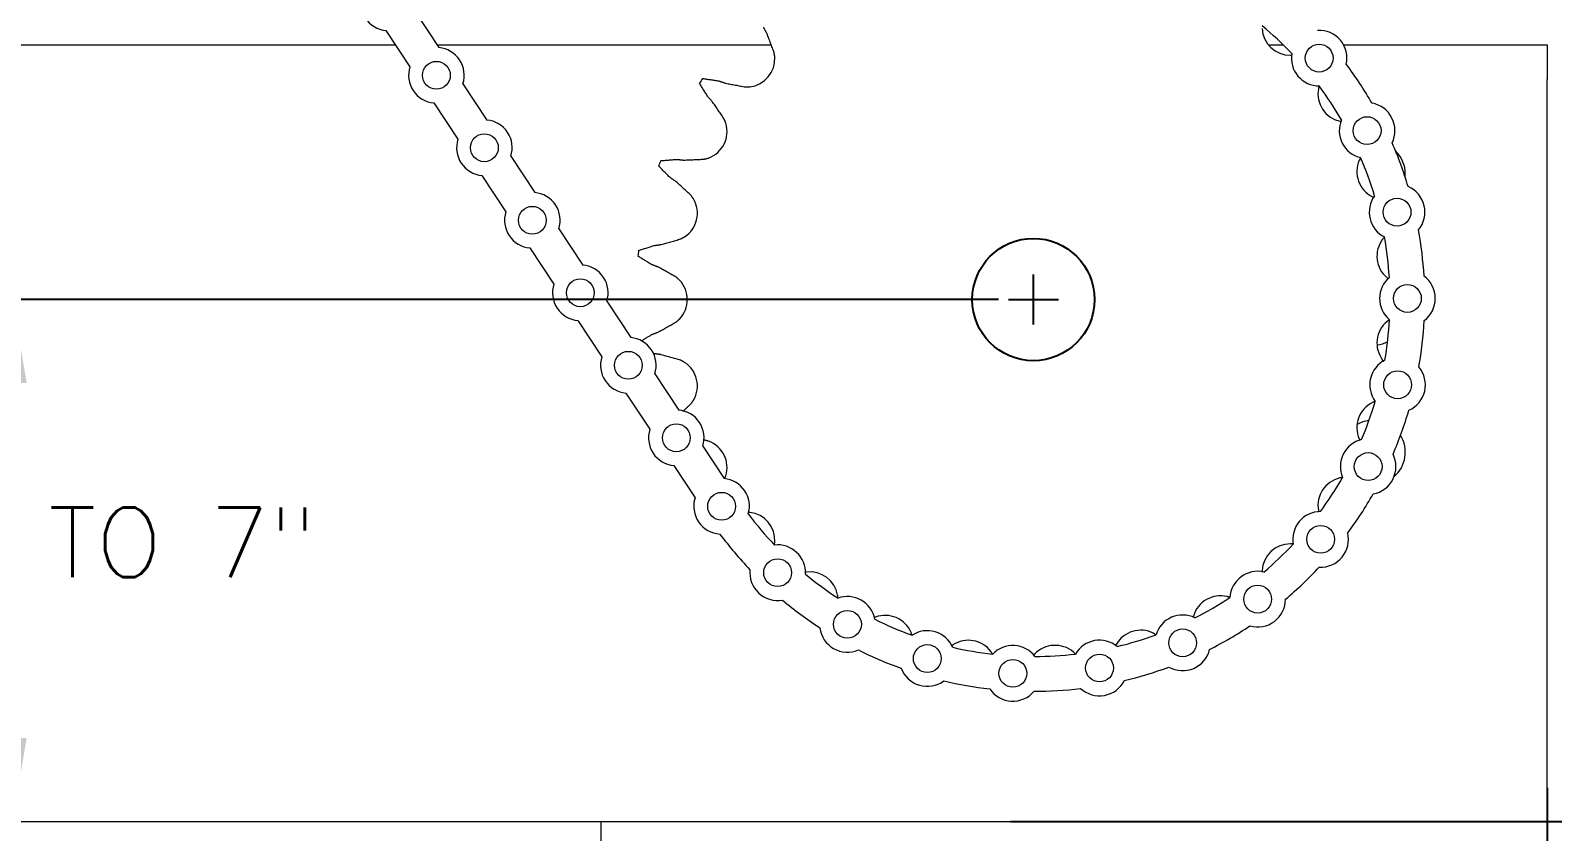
# Model space of a CAD drawing. Header units: inches. Extents: x 14.6 to 23.4, y 7.8 to 19.3.
# Drawn here: x 17.632 to 20.369, y 12.857 to 14.297 of the extents above; entities that cross this region are included whole.
import ezdxf

# ---------------------------------------------------------------- set-up
doc = ezdxf.new("R2010")
doc.units = ezdxf.units.IN
doc.header["$MEASUREMENT"] = 0
doc.header["$PDSIZE"] = -1
doc.layers.add('DIM', color=1, linetype='Continuous')
doc.styles.add('ROMANS', font='romans.shx')
doc.styles.add('SLDTEXTSTYLE0', font='ARIAL.TTF', dxfattribs={"width": 0.7})
doc.dimstyles.new('SLDDIMSTYLE3', dxfattribs={"dimtxt": 0.125, "dimasz": 0.15, "dimexe": 0, "dimexo": 0.0625, "dimgap": 0.03125, "dimtad": 0, "dimtih": 1, "dimtoh": 1, "dimdec": 3, "dimlfac": 4, "dimrnd": 1e-09, "dimzin": 12, "dimdsep": 46, "dimtxsty": 'SLDTEXTSTYLE0', "dimsah": 1, "dimcen": 0.09, "dimadec": 0, "dimazin": 0, "dimtfac": 1, "dimtdec": 3, "dimtofl": 0, "dimtmove": 0, "dimatfit": 3, "dimfxl": 0, "dimtolj": 1, "dimtzin": 12, "dimarcsym": 0})

# ---------------------------------------------------------------- blocks, each defined once
blk = doc.blocks.new('*D12')
at = {"layer": 'DEFPOINTS', "color": 0}
for p in [(18.3506, 14.958), (19.3317, 12.8755), (22.4898, 12.8755)]:
    blk.add_point(p, dxfattribs=at)
at = {"layer": 'DIM', "color": 0, "lineweight": -2}
for p, q in [((18.4131, 14.958), (22.4898, 14.958)), ((22.4898, 14.808), (22.4898, 14.0432)), ((22.4898, 13.0255), (22.4898, 13.7902)), ((19.3942, 12.8755), (22.4898, 12.8755))]:
    blk.add_line(p, q, dxfattribs=at)
at = {"layer": 'DIM', "color": 0}
for points in [[(22.4648, 14.808), (22.5148, 14.808), (22.4898, 14.958)], [(22.4648, 13.0255), (22.5148, 13.0255), (22.4898, 12.8755)]]:
    blk.add_solid(points, dxfattribs=at)
at = {"layer": 'DIM', "color": 0, "insert": (22.4898, 14.012), "char_height": 0.125, "attachment_point": 2, "style": 'ROMANS'}
blk.add_mtext('\\A1;8 5/16 TO 11 9/16"', dxfattribs=at)
blk = doc.blocks.new('*D13')
at = {"layer": 'DEFPOINTS', "color": 0}
for p in [(19.4356, 13.813), (15.5156, 12.8755), (17.6004, 12.8755)]:
    blk.add_point(p, dxfattribs=at)
at = {"layer": 'DIM', "color": 0, "lineweight": -2}
for p, q in [((19.3731, 13.813), (17.6004, 13.813)), ((17.6004, 13.663), (17.6004, 13.4707)), ((17.6004, 13.0255), (17.6004, 13.2177)), ((15.5781, 12.8755), (17.6004, 12.8755))]:
    blk.add_line(p, q, dxfattribs=at)
at = {"layer": 'DIM', "color": 0}
for points in [[(17.5754, 13.663), (17.6254, 13.663), (17.6004, 13.813)], [(17.5754, 13.0255), (17.6254, 13.0255), (17.6004, 12.8755)]]:
    blk.add_solid(points, dxfattribs=at)
at = {"layer": 'DIM', "color": 0, "insert": (17.6004, 13.4395), "char_height": 0.125, "attachment_point": 2, "style": 'ROMANS'}
blk.add_mtext('\\A1;3 3/4 TO 7"', dxfattribs=at)
blk = doc.blocks.new('*D11')
at = {"layer": 'DEFPOINTS', "color": 0}
for p in [(20.3594, 12.998), (15.3456, 9.6258), (20.3594, 8.7508)]:
    blk.add_point(p, dxfattribs=at)
at = {"layer": 'DIM', "color": 0, "lineweight": -2}
for p, q in [((20.3594, 12.9355), (20.3594, 8.7508)), ((15.3456, 9.5633), (15.3456, 8.7508)), ((15.4956, 8.7508), (17.4135, 8.7508)), ((20.2094, 8.7508), (18.2915, 8.7508))]:
    blk.add_line(p, q, dxfattribs=at)
at = {"layer": 'DIM', "color": 0}
for points in [[(15.4956, 8.7758), (15.4956, 8.7258), (15.3456, 8.7508)], [(20.2094, 8.7758), (20.2094, 8.7258), (20.3594, 8.7508)]]:
    blk.add_solid(points, dxfattribs=at)
at = {"layer": 'DIM', "color": 0, "insert": (17.8525, 8.8461), "char_height": 0.125, "attachment_point": 2, "style": 'ROMANS'}
blk.add_mtext('\\A1;20 1/16', dxfattribs=at)

msp = doc.modelspace()

# ---------------------------------------------------------------- linework, layer by layer
at = {"color": 7, "linetype": 'Continuous', "lineweight": 15}
for p, q in [((18.323517, 14.331017), (18.366684, 14.265827)), ((18.271406, 14.296512), (18.314574, 14.23132)), ((16.673748, 14.270732), (18.288476, 14.270732)), ((18.363437, 14.270732), (18.964186, 14.270732)), ((19.85799, 14.270732), (19.884692, 14.270732)), ((19.993396, 14.270732), (20.359372, 14.270732)), ((20.359372, 14.270732), (20.359372, 14.208231)), ((20.359372, 12.875481), (20.359372, 14.208231)), ((18.409783, 14.200741), (18.452951, 14.135549)), ((18.357672, 14.166233), (18.40084, 14.101044)), ((18.49605, 14.070462), (18.539217, 14.005273)), ((18.443939, 14.035957), (18.487106, 13.970765)), ((18.582316, 13.940186), (18.625483, 13.874994)), ((18.530205, 13.905679), (18.573372, 13.840487)), ((18.668582, 13.809908), (18.71175, 13.744718)), ((18.616471, 13.775401), (18.659639, 13.710211)), ((18.754848, 13.679632), (18.798016, 13.61444)), ((18.702737, 13.645124), (18.745905, 13.579932)), ((18.841115, 13.549353), (18.879471, 13.491429)), ((18.789004, 13.514846), (18.82736, 13.456922)), ((15.359373, 12.875481), (20.359372, 12.875481)), ((18.658123, 12.875481), (18.658123, 12.81298))]:
    msp.add_line(p, q, dxfattribs=at)
for centre, radius in [((19.949497, 14.246796), 0.025), ((18.362178, 14.21603), 0.025), ((20.035705, 14.116606), 0.025), ((18.448444, 14.085753), 0.024999), ((20.089566, 13.970045), 0.025), ((18.534711, 13.955476), 0.025), ((18.620977, 13.825197), 0.025), ((20.108175, 13.815014), 0.025), ((18.707244, 13.694921), 0.025), ((20.09053, 13.659868), 0.025), ((18.79351, 13.564643), 0.025), ((20.037582, 13.512975), 0.025), ((18.874965, 13.441632), 0.025), ((19.952186, 13.382252), 0.025), ((18.975705, 13.322331), 0.025), ((19.838944, 13.274746), 0.025), ((19.101242, 13.229477), 0.025), ((19.703962, 13.196254), 0.025001), ((19.244809, 13.168078), 0.025), ((19.398665, 13.141442), 0.025001), ((19.554517, 13.151006), 0.025)]:
    msp.add_circle(centre, radius, dxfattribs=at)
msp.add_circle((19.435623, 13.813069), 0.109875)
for centre, radius, start, end in [((18.27591, 14.346307), 0.049999, 162.192075, 264.83109), ((19.89743, 14.30247), 0.050625, 183.023582, 270.312169), ((19.43586, 13.813113), 0.640987, 43.582939, 50.107008), ((19.949495, 14.246797), 0.050001, 347.217435, 93.138173), ((18.362177, 14.21603), 0.050001, 342.194589, 84.828585), ((18.920111, 14.245548), 0.050626, 276.356028, 3.643353), ((19.949499, 14.246798), 0.050002, 170.545207, 269.810796), ((19.435704, 13.812941), 0.703719, 30.095734, 36.927082), ((18.362179, 14.21603), 0.050001, 162.194608, 264.828208), ((19.431448, 13.815756), 0.710264, 146.254594, 147.082708), ((19.997868, 14.182775), 0.050626, 169.688198, 256.97729), ((19.435555, 13.81283), 0.641403, 30.252436, 36.772154), ((20.035705, 14.116607), 0.05, 333.88347, 79.806696), ((18.448446, 14.085753), 0.049999, 342.192081, 84.831092), ((18.834251, 14.115002), 0.050625, 289.688471, 16.978364), ((20.035703, 14.116607), 0.049998, 157.207661, 256.481961), ((18.448443, 14.085752), 0.049998, 162.191497, 264.831675), ((19.435552, 13.812879), 0.703884, 16.763, 23.592809), ((20.046873, 14.038731), 0.0575, 354.385832, 46.168448), ((19.412601, 13.821365), 0.690776, 159.574628, 160.426151), ((20.067989, 14.043144), 0.050623, 156.353876, 243.646657), ((19.435684, 13.81293), 0.641243, 16.916847, 23.438508), ((20.089568, 13.970046), 0.049998, 320.548245, 66.475127), ((18.53471, 13.955475), 0.050001, 342.195171, 84.828001), ((18.780812, 13.968175), 0.050623, 303.020172, 30.312461), ((20.089565, 13.970045), 0.049999, 143.875995, 243.147474), ((18.534712, 13.955476), 0.050001, 162.195171, 264.828001), ((19.43573, 13.812928), 0.703698, 3.429228, 10.260757), ((20.104024, 13.891107), 0.050624, 143.0208, 230.312349), ((19.435718, 13.812928), 0.64121, 3.583777, 10.105701), ((19.427941, 13.813875), 0.707543, 172.917459, 173.748756), ((18.620979, 13.825199), 0.049999, 342.192094, 84.831064), ((20.108176, 13.815013), 0.05, 130.543429, 229.813025), ((20.108175, 13.815014), 0.05, 307.216587, 53.139657), ((18.620979, 13.825198), 0.050001, 162.195171, 264.828001), ((18.762672, 13.812981), 0.050624, 316.354394, 43.645606), ((20.104025, 13.734857), 0.050625, 129.688406, 216.978441), ((19.435595, 13.812932), 0.641334, 350.251167, 356.771739), ((19.435672, 13.812922), 0.703757, 350.096108, 356.927099), ((18.707243, 13.694921), 0.050001, 342.194588, 84.828585), ((20.046873, 13.788738), 0.057507, 276.621521, 296.404119), ((18.707245, 13.694922), 0.050001, 162.195167, 264.828096), ((18.780809, 13.657787), 0.050626, 329.689152, 56.977327), ((20.09053, 13.659868), 0.05, 117.209806, 216.479789), ((20.090532, 13.659869), 0.049999, 293.881872, 39.807271), ((19.435689, 13.81292), 0.64124, 336.917344, 343.438806), ((18.793509, 13.564643), 0.05, 342.194609, 84.828593), ((20.067993, 13.582818), 0.050627, 116.356383, 203.644385), ((19.43567, 13.812922), 0.703758, 336.762967, 343.59399), ((18.793511, 13.564643), 0.050001, 162.194629, 264.828215), ((20.04679, 13.538985), 0.057239, 97.808711, 120.592769), ((18.834251, 13.51096), 0.050624, 343.022801, 70.312091), ((20.037583, 13.512975), 0.050001, 103.877168, 203.14622), ((20.046872, 13.53873), 0.0575, 310.551875, 31.711437), ((20.037584, 13.512975), 0.049999, 280.548205, 26.474609), ((19.435384, 13.813115), 0.641602, 323.585862, 330.103691), ((18.874965, 13.441632), 0.05, 343.87537, 84.829273), ((19.997867, 13.443187), 0.050626, 103.022362, 190.310034), ((18.874964, 13.441632), 0.049999, 162.193079, 266.474533), ((19.435993, 13.812716), 0.703375, 323.427588, 330.262255), ((19.435629, 13.812882), 0.641186, 216.917285, 223.439352), ((18.920115, 13.380417), 0.050622, 356.352381, 83.648236), ((19.952185, 13.382252), 0.05, 90.543224, 189.812138), ((19.43547, 13.812749), 0.703479, 216.761457, 223.595119), ((19.952185, 13.382252), 0.050001, 267.217397, 13.139543), ((18.975706, 13.322332), 0.049999, 357.208569, 96.481442), ((19.89743, 13.323495), 0.050624, 89.687729, 176.979319), ((19.436085, 13.81249), 0.640658, 310.248062, 316.775551), ((19.435833, 13.812751), 0.703521, 310.095321, 316.928607), ((18.975707, 13.322333), 0.050003, 173.884668, 279.803045), ((19.435503, 13.812677), 0.640949, 230.248814, 236.773342), ((19.033764, 13.27319), 0.050625, 9.688199, 96.97855), ((19.838943, 13.274747), 0.049999, 77.208868, 176.48037), ((19.101242, 13.229478), 0.049999, 10.542154, 109.814433), ((19.772101, 13.230185), 0.050627, 76.358042, 163.643135), ((19.435682, 13.812907), 0.641235, 296.91787, 303.43948), ((19.838945, 13.274745), 0.049999, 253.881256, 359.806492), ((19.435536, 13.812739), 0.703519, 230.095433, 236.928648), ((19.101241, 13.229477), 0.049999, 187.215895, 293.141412), ((19.436089, 13.813867), 0.642279, 243.588908, 250.099887), ((19.16908, 13.195064), 0.050625, 23.022237, 110.311083), ((19.703961, 13.196255), 0.049999, 63.874551, 163.148297), ((19.43569, 13.812905), 0.703729, 296.762524, 303.59376), ((19.244808, 13.168076), 0.050001, 23.878342, 123.146398), ((19.318766, 13.150251), 0.050626, 36.356245, 123.64429), ((19.554517, 13.151004), 0.050001, 50.545539, 149.812174), ((19.628629, 13.168298), 0.050626, 63.02362, 150.31046), ((19.435915, 13.812155), 0.640448, 283.579714, 290.109315), ((19.435598, 13.812701), 0.703516, 243.427128, 250.260485), ((19.435782, 13.813499), 0.641835, 256.920109, 263.435596), ((19.398665, 13.141444), 0.049998, 37.207576, 136.482488), ((19.474752, 13.141167), 0.050626, 49.690297, 136.978225), ((19.435717, 13.812307), 0.640635, 270.247673, 276.775366), ((19.703963, 13.196251), 0.049998, 240.546343, 346.476309), ((19.244808, 13.168079), 0.050001, 200.552462, 306.472311), ((19.43592, 13.812123), 0.702916, 283.42534, 290.264487), ((19.435664, 13.81279), 0.703618, 256.761413, 263.593719), ((19.398664, 13.141441), 0.05, 213.883306, 319.807207), ((19.435656, 13.813177), 0.704005, 270.097784, 276.926337), ((19.554516, 13.151006), 0.05, 227.216283, 333.140159)]:
    msp.add_arc(centre, radius, start, end, dxfattribs=at)
for points in [[(18.956666, 14.290589), (18.950226, 14.30235)], [(18.969483, 14.256743), (18.956666, 14.290589)], [(18.970634, 14.248765), (18.969483, 14.256743)], [(19.897706, 14.251846), (19.900501, 14.252083)], [(18.840853, 14.21031), (18.8694, 14.206025)], [(18.8694, 14.206025), (18.882101, 14.201726)], [(18.850454, 14.177218), (18.835213, 14.201733)], [(18.882101, 14.201726), (18.917658, 14.194982)], [(18.917658, 14.194982), (18.925715, 14.195233)], [(19.949364, 14.196749), (19.948059, 14.191838)], [(18.859432, 14.167261), (18.850454, 14.177218)], [(18.879709, 14.137283), (18.859432, 14.167261)], [(18.882669, 14.129785), (18.879709, 14.137283)], [(19.986459, 14.133451), (19.98925, 14.133035)], [(18.782228, 14.032451), (18.761744, 14.05279)], [(18.765255, 14.062437), (18.794021, 14.064851)], [(18.794021, 14.064851), (18.80737, 14.063596)], [(18.80737, 14.063596), (18.843525, 14.065234)], [(18.843525, 14.065234), (18.851306, 14.067337)], [(20.024028, 14.067944), (20.021616, 14.063448)], [(18.793261, 14.024832), (18.782228, 14.032451)], [(18.819905, 14.000338), (18.793261, 14.024832)], [(18.824514, 13.993725), (18.819905, 14.000338)], [(20.045517, 13.997782), (20.048149, 13.996729)], [(18.725796, 13.901115), (18.75323, 13.910098)], [(18.75323, 13.910098), (18.766509, 13.911956)], [(18.766509, 13.911956), (18.801311, 13.921887)], [(18.801311, 13.921887), (18.808398, 13.925729)], [(20.06698, 13.925391), (20.063582, 13.921559)], [(18.749227, 13.875853), (18.724605, 13.890919)], [(18.76172, 13.870984), (18.749227, 13.875853)], [(18.793294, 13.853293), (18.76172, 13.870984)], [(18.799304, 13.847921), (18.793294, 13.853293)], [(20.071695, 13.85215), (20.074022, 13.850512)], [(18.76172, 13.75498), (18.793294, 13.772669)], [(18.793294, 13.772669), (18.799304, 13.77804)], [(20.0759, 13.776771), (20.071695, 13.773814)], [(18.730935, 13.738917), (18.749227, 13.750111)], [(18.749227, 13.750111), (18.76172, 13.75498)], [(18.766509, 13.714005), (18.75323, 13.715864)], [(18.801311, 13.704077), (18.766509, 13.714005)], [(18.808398, 13.700235), (18.801311, 13.704077)], [(20.063582, 13.704405), (20.065473, 13.702272)], [(18.819905, 13.625624), (18.824514, 13.632237)], [(18.805353, 13.612246), (18.819905, 13.625624)], [(20.050307, 13.630097), (20.045517, 13.628182)], [(18.851306, 13.558625), (18.843525, 13.56073)], [(20.021616, 13.562513), (20.022964, 13.56)], [(18.88071, 13.491215), (18.882669, 13.496179)], [(19.991575, 13.493271), (19.986459, 13.492511)], [(18.925715, 13.430728), (18.922992, 13.430815)], [(19.948059, 13.434126), (19.94879, 13.431371)], [(18.969901, 13.372116), (18.970634, 13.377197)], [(19.902869, 13.373677), (19.897706, 13.374118)], [(19.027613, 13.32344), (19.024927, 13.322891)], [(19.846876, 13.326162), (19.846953, 13.323323)], [(19.084127, 13.276578), (19.083667, 13.28171)], [(19.78897, 13.277763), (19.784042, 13.279384)], [(19.151507, 13.242542), (19.149003, 13.24138)], [(19.723523, 13.244443), (19.722944, 13.241671)], [(19.217309, 13.209964), (19.215673, 13.214863)], [(19.290717, 13.192397), (19.288534, 13.190677)], [(19.584648, 13.193373), (19.583453, 13.190824)], [(19.656016, 13.210701), (19.651594, 13.213416)], [(19.362265, 13.17586), (19.359537, 13.180262)], [(19.43774, 13.175707), (19.436, 13.173516)], [(19.511178, 13.176111), (19.507503, 13.179772)]]:
    msp.add_open_spline(points, degree=1, dxfattribs=at)
at = {"layer": 'DIM'}
for p, q in [((19.435623, 13.768069), (19.435623, 13.858069)), ((19.390623, 13.813069), (19.480623, 13.813069))]:
    msp.add_line(p, q, dxfattribs=at)

# ---------------------------------------------------------------- dimensions: what is measured, and where the dimension line sits
dim = msp.add_linear_dim(base=(22.489755, 12.875481), p1=(18.350623, 14.957981), p2=(19.33165, 12.875481), angle=90, text='<> TO 11 9/16"', dimstyle='SLDDIMSTYLE3', override={"dimdec": 4, "dimlunit": 5, "dimtxsty": 'ROMANS', "dimfrac": 2}, dxfattribs=at)
dim.commit()
dim.dimension.update_dxf_attribs({"geometry": '*D12', "text_midpoint": (22.489755, 13.916731)})
dim = msp.add_linear_dim(base=(17.600399, 12.875481), p1=(19.435623, 13.812981), p2=(15.515623, 12.875481), angle=90, text='<> TO 7"', dimstyle='SLDDIMSTYLE3', override={"dimdec": 4, "dimlunit": 5, "dimtxsty": 'ROMANS', "dimfrac": 2}, dxfattribs=at)
dim.commit()
dim.dimension.update_dxf_attribs({"geometry": '*D13', "text_midpoint": (17.600399, 13.344231), "dimtype": 160})
dim = msp.add_linear_dim(base=(20.359373, 8.750835), p1=(15.345623, 9.625835), p2=(20.359373, 12.997981), dimstyle='SLDDIMSTYLE3', override={"dimdec": 4, "dimlunit": 5, "dimtxsty": 'ROMANS', "dimfrac": 2}, dxfattribs=at)
dim.commit()
dim.dimension.update_dxf_attribs({"geometry": '*D11', "text_midpoint": (17.852498, 8.750835)})

doc.saveas('drawing.dxf')
